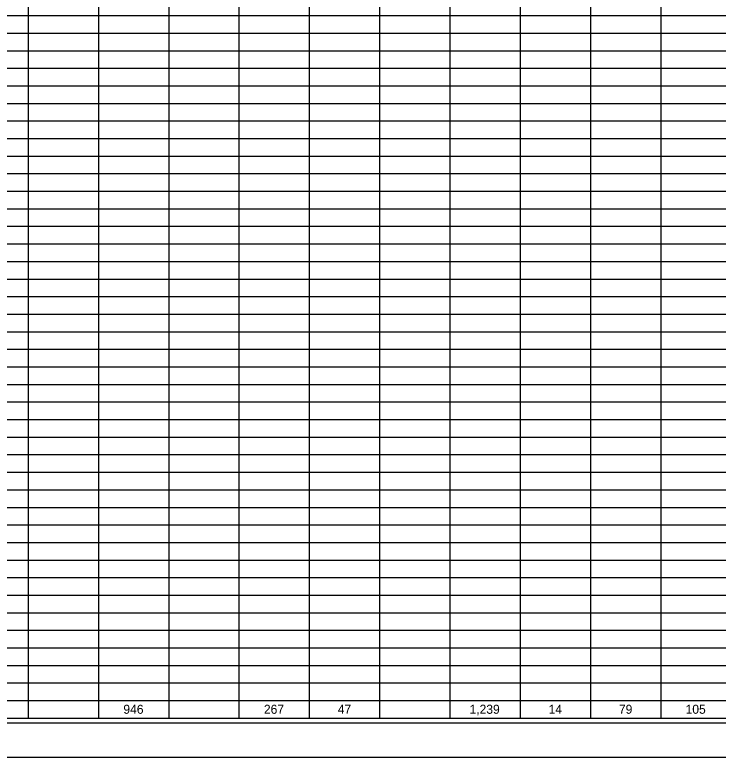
# Model space of a CAD drawing. Extents: x 0 to 34, y 0 to 22.
# Drawn here: x 13.49 to 23.85, y 0 to 10.94 of the extents above; entities that cross this region are included whole.
import ezdxf

# ---------------------------------------------------------------- set-up
doc = ezdxf.new("R2010")
doc.units = 0
for name, color, linetype in [('Default', 7, 'Continuous'), ('SH_Border', 7, 'Continuous'), ('SH_Cut_Line', 7, 'Continuous')]:
    doc.layers.add(name, color=color, linetype=linetype)

msp = doc.modelspace()

# ---------------------------------------------------------------- linework, layer by layer
at = {"layer": 'Default'}
for p, q in [((13.689, 21.5), (13.689, 0.576)), ((14.724, 21.5), (14.724, 0.576)), ((15.759, 21.5), (15.759, 0.576)), ((16.793, 21.5), (16.793, 0.576)), ((17.828, 21.5), (17.828, 0.576)), ((18.863, 21.5), (18.863, 0.576)), ((19.898, 21.5), (19.898, 0.576)), ((20.933, 21.5), (20.933, 0.576)), ((21.967, 21.5), (21.967, 0.576)), ((23.002, 21.5), (23.002, 0.576)), ((1.5, 10.924), (31.28, 10.924)), ((1.5, 10.665), (31.28, 10.665)), ((1.5, 10.407), (31.28, 10.407)), ((1.5, 10.148), (31.28, 10.148)), ((1.5, 9.889), (31.28, 9.889)), ((1.5, 9.63), (31.28, 9.63)), ((1.5, 9.372), (31.28, 9.372)), ((1.5, 9.113), (31.28, 9.113)), ((1.5, 8.854), (31.28, 8.854)), ((1.5, 8.596), (31.28, 8.596)), ((1.5, 8.337), (31.28, 8.337)), ((1.5, 8.078), (31.28, 8.078)), ((1.5, 7.82), (31.28, 7.82)), ((1.5, 7.561), (31.28, 7.561)), ((1.5, 7.302), (31.28, 7.302)), ((1.5, 7.043), (31.28, 7.043)), ((1.5, 6.785), (31.28, 6.785)), ((1.5, 6.526), (31.28, 6.526)), ((1.5, 6.267), (31.28, 6.267)), ((1.5, 6.009), (31.28, 6.009)), ((1.5, 5.75), (31.28, 5.75)), ((1.5, 5.491), (31.28, 5.491)), ((1.5, 5.233), (31.28, 5.233)), ((1.5, 4.974), (31.28, 4.974)), ((1.5, 4.715), (31.28, 4.715)), ((1.5, 4.457), (31.28, 4.457)), ((1.5, 4.198), (31.28, 4.198)), ((1.5, 3.939), (31.28, 3.939)), ((1.5, 3.68), (31.28, 3.68)), ((1.5, 3.422), (31.28, 3.422)), ((1.5, 3.163), (31.28, 3.163)), ((1.5, 2.904), (31.28, 2.904)), ((1.5, 2.646), (31.28, 2.646)), ((1.5, 2.387), (31.28, 2.387)), ((1.5, 2.128), (31.28, 2.128)), ((1.5, 1.87), (31.28, 1.87)), ((1.5, 1.611), (31.28, 1.611)), ((1.5, 1.352), (31.28, 1.352)), ((1.5, 1.093), (31.28, 1.093)), ((1.5, 0.835), (31.28, 0.835)), ((1.5, 0.576), (31.28, 0.576))]:
    msp.add_line(p, q, dxfattribs=at)
at = {"layer": 'SH_Border'}
msp.add_lwpolyline([(1.5, 21.5), (33.5, 21.5), (33.5, 0.5), (1.5, 0.5)], close=True, dxfattribs=at)
at = {"layer": 'SH_Cut_Line'}
msp.add_lwpolyline([(0, 0), (34, 0), (34, 22), (0, 22)], close=True, dxfattribs=at)

# ---------------------------------------------------------------- texts
at = {"layer": 'Default'}
for s, p in [('946', (15.091, 0.639)), ('267', (17.16, 0.639)), ('47', (18.247, 0.639)), ('1,239', (20.187, 0.639)), ('14', (21.351, 0.639)), ('79', (22.386, 0.639)), ('105', (23.368, 0.639))]:
    msp.add_text(s, height=0.133, dxfattribs=at).set_placement(p)

doc.saveas('drawing.dxf')
